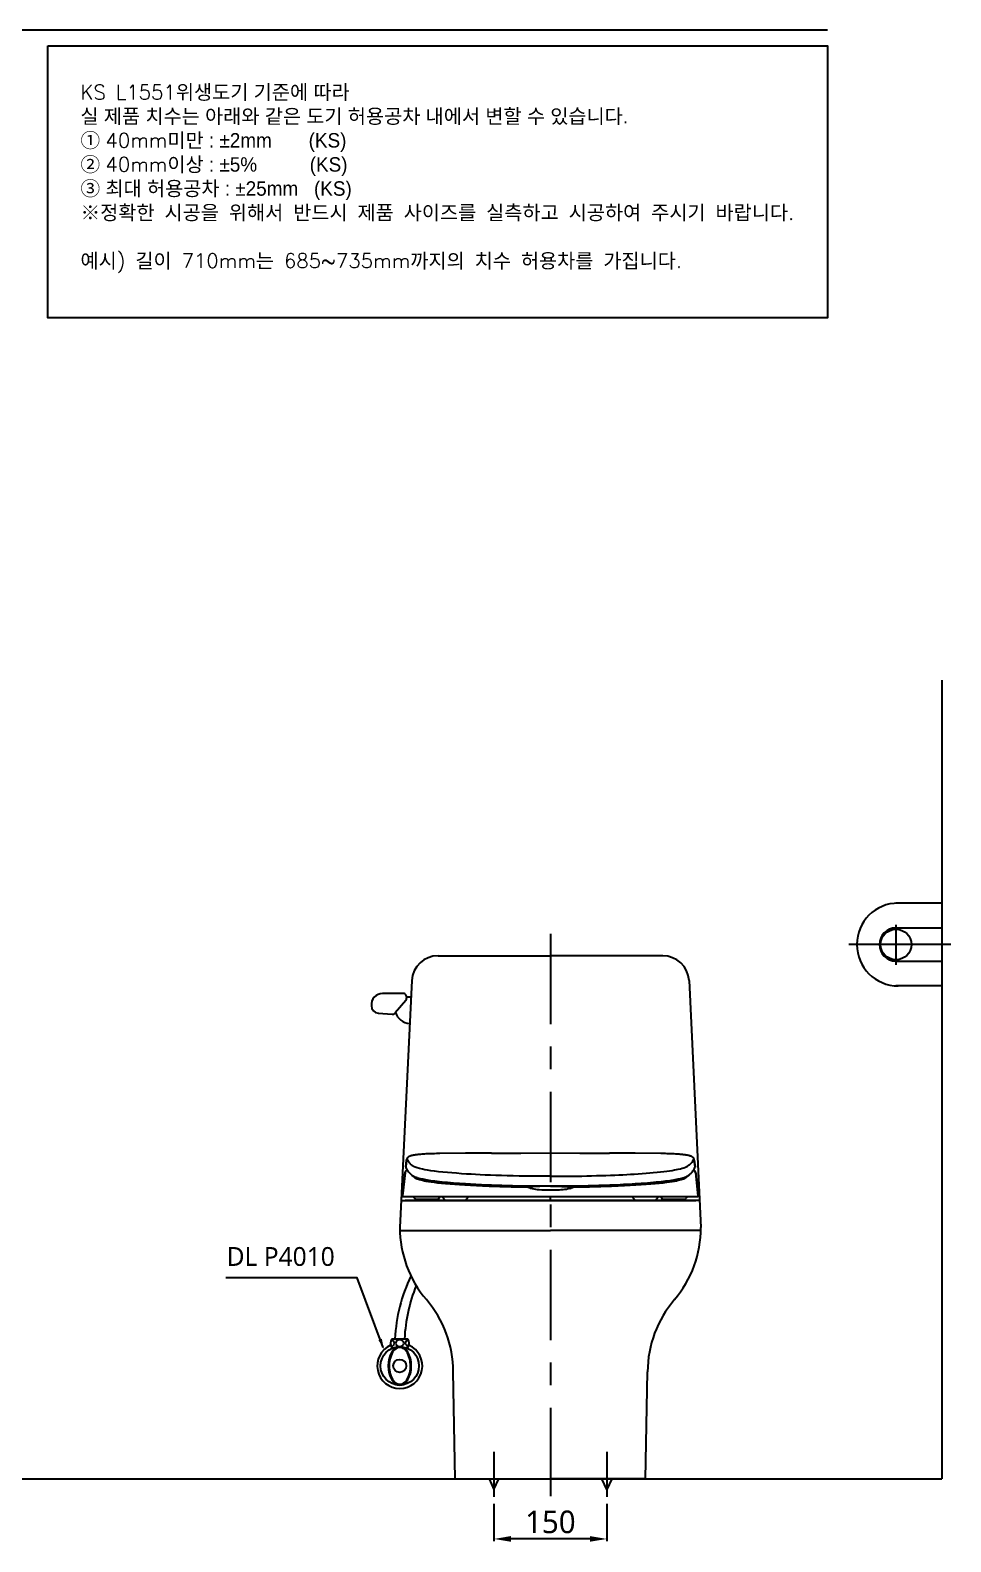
# Model space of a CAD drawing. Header units: millimetres. Extents: x 4041 to 6394, y 527 to 2834.
# Drawn here: x 5172 to 6394, y 654 to 2663 of the extents above; entities that cross this region are included whole.
import ezdxf

# ---------------------------------------------------------------- set-up
doc = ezdxf.new("R2010")
doc.units = ezdxf.units.MM
doc.header["$LTSCALE"] = 3
doc.linetypes.add('CENTER', pattern=[7, 4, -1, 1, -1])
for name, color, linetype in [('1', 1, 'Continuous'), ('2', 2, 'Continuous'), ('3', 3, 'Continuous'), ('4', 4, 'Continuous'), ('6', 6, 'Continuous'), ('CENTER', 2, 'CENTER'), ('FAUCET', 4, 'Continuous')]:
    doc.layers.add(name, color=color, linetype=linetype)
doc.styles.add('GHS', font='romans', dxfattribs={"bigfont": 'ghs'})
doc.styles.add('ROMANS', font='romans', dxfattribs={"height": 10.144927})
doc.styles.get("Standard").update_dxf_attribs({"font": 'NanumGothic.ttf'})
doc.dimstyles.get("Standard").update_dxf_attribs({"dimtxt": 20, "dimasz": 15, "dimexe": 2, "dimexo": 1, "dimgap": 5, "dimtad": 1, "dimtih": 1, "dimtoh": 1, "dimdec": 0, "dimzin": 0, "dimdsep": 46, "dimtxsty": 'Standard', "dimcen": 0, "dimclrt": 2, "dimadec": 0, "dimazin": 0, "dimtfac": 1, "dimtdec": 0, "dimtofl": 0, "dimtmove": 0, "dimatfit": 3, "dimfxl": 0, "dimtolj": 1, "dimtzin": 0, "dimarcsym": 0})

# ---------------------------------------------------------------- blocks, each defined once
blk = doc.blocks.new('*D13')
at = {"layer": '1', "color": 0, "linetype": 'ByBlock', "lineweight": -2}
for p, q in [((5787.4, 704.9), (5787.4, 655.2)), ((5937.4, 704.9), (5937.4, 655.2)), ((5914.9, 658.2), (5809.9, 658.2))]:
    blk.add_line(p, q, dxfattribs=at)
at = {"layer": '1', "color": 0}
for points in [[(5809.9, 662), (5809.9, 654.5), (5787.4, 658.2)], [(5914.9, 662), (5914.9, 654.5), (5937.4, 658.2)]]:
    blk.add_solid(points, dxfattribs=at)
at = {"layer": 'DEFPOINTS', "color": 0}
for p in [(5787.4, 706.4), (5937.4, 706.4), (5787.4, 658.2)]:
    blk.add_point(p, dxfattribs=at)
at = {"layer": '1', "color": 2, "insert": (5862.4, 680.7), "char_height": 30, "attachment_point": 5}
blk.add_mtext('\\A1;150', dxfattribs=at)
blk = doc.blocks.new('A$C20BB425E')
at = {"color": 2, "ltscale": 50}
for p, q in [((196.4, 63), (196.4, 63)), ((5.3, 53.6), (4.3, 44.7)), ((388.5, 44.7), (387.5, 53.6)), ((3.4, 36.5), (0, 6.2)), ((392.8, 6.2), (389.4, 36.5)), ((1.1, 4.9), (10.3, 4.9)), ((10.3, 4.9), (26.4, 4.9)), ((26.4, 4.9), (95.1, 4.9)), ((95.1, 4.9), (297.7, 4.9)), ((297.7, 4.9), (366.4, 4.9)), ((366.4, 4.9), (382.4, 4.9)), ((382.4, 4.9), (391.7, 4.9))]:
    blk.add_line(p, q, dxfattribs=at)
for points in [[(29.2, 61.5), (27.4, 61.4), (25.5, 61.2), (23.8, 61.1), (22.1, 60.9), (20.9, 60.8), (19.7, 60.6), (18.6, 60.5), (17.8, 60.4), (17.3, 60.3), (17, 60.3), (16.7, 60.2), (16.4, 60.2), (16, 60.1), (15.5, 60.1), (15, 60), (14.4, 59.9), (13.8, 59.7), (13, 59.6), (12.2, 59.4), (11.5, 59.2), (11, 59.1), (10.7, 59), (10.4, 58.9), (10, 58.7), (9.6, 58.6), (9.2, 58.4), (8.9, 58.2), (8.5, 58.1), (8, 57.8), (7.6, 57.5), (7.2, 57.1), (6.8, 56.8), (6.5, 56.4), (6.3, 56.2), (6.1, 55.9), (5.9, 55.5), (5.7, 55), (5.5, 54.4), (5.3, 53.8)], [(49.6, 62.2), (47.5, 62.1), (45, 62.1), (42.6, 62), (40.4, 62), (38.2, 61.9), (36.2, 61.8), (34.3, 61.7), (32.5, 61.7), (30.9, 61.6), (29.4, 61.5), (29.2, 61.5)], [(118, 62.8), (83.8, 62.6), (49.6, 62.2)], [(49.6, 62.2), (49.6, 62.2)], [(49.6, 62.2), (49.6, 62.2)], [(49.6, 62.2), (49.6, 62.2)], [(118, 62.8), (157.2, 62.9), (196.4, 63)], [(196.4, 63), (235.6, 62.9), (274.8, 62.8)], [(343.2, 62.2), (309, 62.6), (274.8, 62.8)], [(358.1, 61.8), (356.6, 61.8), (354.2, 61.9), (351.6, 62), (349.5, 62.1), (347.4, 62.1), (345.1, 62.1), (343.2, 62.2)], [(387.5, 53.8), (387.3, 54.6), (387, 55.3), (386.7, 55.9), (386.4, 56.3), (386.2, 56.6), (386, 56.8), (385.8, 57), (385.3, 57.4), (384.8, 57.8), (384.3, 58.1), (383.8, 58.3), (383.5, 58.5), (383, 58.6), (382.6, 58.8), (382.2, 58.9), (381.9, 59), (381.5, 59.1), (381.1, 59.2), (380.6, 59.4), (380.1, 59.5), (379.4, 59.6), (378.9, 59.8), (378.3, 59.9), (377.7, 60), (377.2, 60.1), (376.7, 60.2), (376.3, 60.2), (375.9, 60.3), (375.4, 60.4), (374.8, 60.4), (374.2, 60.5), (373.5, 60.6), (372.8, 60.7), (372, 60.8), (371.1, 60.9), (370.1, 61), (368.9, 61.1), (367.6, 61.2), (366.2, 61.3), (364.6, 61.4), (362.9, 61.5), (361, 61.6), (358.9, 61.7), (358.1, 61.8)], [(6.1, 40.5), (6, 40.5), (5.8, 40.3), (5.5, 40.1), (5.3, 39.9), (5, 39.7), (4.7, 39.4), (4.4, 39), (4.1, 38.5), (3.8, 38), (3.5, 37.3), (3.4, 36.6)], [(3.4, 36.4), (3.5, 37.2), (3.9, 38), (4.3, 38.8), (5, 39.5), (5.7, 40.1), (6.2, 40.4)], [(4.3, 44.6), (5.3, 53.5)], [(4.3, 44.6), (4.3, 44.4), (4.3, 44.3)], [(4.3, 44.5), (4.3, 44.5), (4.3, 44.4)], [(4.3, 44.3), (4.3, 44.2)], [(4.3, 44.2), (4.4, 44.2), (4.4, 44), (4.5, 43.8), (4.6, 43.6), (4.6, 43.4), (4.7, 43.2), (4.8, 43.1), (4.8, 42.9), (4.9, 42.8), (4.9, 42.7), (5, 42.6), (5, 42.5), (5, 42.4), (5.1, 42.3), (5.1, 42.2), (5.2, 42), (5.3, 41.9), (5.4, 41.7), (5.5, 41.5), (5.6, 41.3), (5.7, 41.1), (5.9, 40.8), (6.1, 40.5), (6.3, 40.2), (6.5, 39.9), (6.7, 39.6), (6.9, 39.3), (7.1, 39), (8.1, 37.7), (9.3, 36.5), (10.5, 35.3), (10.7, 35.1), (11, 34.9), (11.2, 34.6), (11.4, 34.5), (11.6, 34.4), (11.7, 34.2), (11.9, 34.1), (12, 34), (12.2, 33.8), (12.3, 33.7), (12.4, 33.6), (12.5, 33.6), (12.6, 33.5), (12.7, 33.4), (12.8, 33.3), (13, 33.2), (13.1, 33.1), (13.3, 33), (13.5, 32.8), (13.7, 32.7), (14, 32.5), (14.3, 32.4), (14.5, 32.2), (14.8, 32.1), (15, 32), (15.2, 31.9), (15.4, 31.8), (15.6, 31.7), (15.9, 31.6), (16.3, 31.4), (16.8, 31.2), (17.4, 31), (17.9, 30.8), (18.5, 30.6), (19.2, 30.4), (19.8, 30.2), (20.5, 30), (21.9, 29.6), (23.4, 29.2), (25.1, 28.8), (26.8, 28.4), (28.6, 28), (30.6, 27.6), (32.8, 27.2), (35.1, 26.9), (37.6, 26.5), (40.2, 26.1), (43, 25.8), (46, 25.4), (49.2, 25), (52.6, 24.7), (56.1, 24.3), (59.8, 24), (63.7, 23.7), (67.6, 23.3), (71.7, 23), (75.9, 22.7), (80.3, 22.4), (83.6, 22.2), (87, 22), (90.4, 21.8), (93.8, 21.6), (97.4, 21.4), (101.1, 21.2), (104.9, 21), (109.1, 20.8), (113.5, 20.6), (118, 20.4), (122.7, 20.3), (127.4, 20.1), (132, 20), (136.6, 19.8), (141.4, 19.7), (146.2, 19.6), (151, 19.5), (155.9, 19.4), (160.5, 19.3), (165.1, 19.3), (166.5, 19.3), (167.9, 19.2), (169.4, 19.2), (171, 19.2), (172.8, 19.2), (174.8, 19.2), (176.9, 19.2), (179.2, 19.1), (181.7, 19.1), (184.4, 19.1), (187.1, 19.1), (190.1, 19.1), (193.2, 19.1), (196.4, 19.1)], [(5.3, 53.6), (5.3, 53.8)], [(5.3, 53.5), (5.3, 53.6)], [(6, 55.6), (6.1, 55.2), (6.2, 54.8), (6.4, 54.4), (6.6, 54), (6.7, 53.6), (6.9, 53.3), (7.1, 53), (7.2, 52.6), (7.3, 52.5), (7.4, 52.4), (7.4, 52.2), (7.5, 52.1), (7.6, 52), (7.7, 51.9), (7.7, 51.8), (7.9, 51.5), (8, 51.3), (8.2, 51.1), (8.3, 50.8), (8.5, 50.6), (8.7, 50.3), (8.9, 50.1), (9.1, 49.8), (9.3, 49.5), (9.6, 49.2), (9.8, 49), (10.1, 48.7), (10.4, 48.4), (10.7, 48.1), (11.1, 47.8), (11.5, 47.5), (11.8, 47.2), (12.2, 46.9), (12.6, 46.6), (13.1, 46.3)], [(196.4, 32), (188, 32), (179.6, 32), (171.2, 32.1), (163, 32.2), (154.8, 32.3), (146.8, 32.5), (139, 32.7), (131.3, 32.9), (123.9, 33.1), (116.7, 33.4), (109.8, 33.6), (103.2, 33.9), (97, 34.3), (91, 34.6), (85.2, 35), (78.3, 35.4), (71.8, 35.9), (65.6, 36.4), (59.7, 36.9), (53.4, 37.5), (47.7, 38.1), (42.4, 38.7), (37.7, 39.4), (33.4, 40), (29.8, 40.7), (26.6, 41.4), (22.7, 42.3), (19.4, 43.3), (16.7, 44.2), (14.6, 45.2), (13.1, 46.3)], [(196.4, 32), (203.4, 32), (210.4, 32), (217.4, 32.1), (224.3, 32.1), (231.2, 32.2), (238, 32.3), (244.7, 32.4), (251.2, 32.6), (257.7, 32.8), (264, 32.9), (270.1, 33.1), (276.1, 33.4), (281.8, 33.6), (287.4, 33.8), (292.7, 34.1), (297.9, 34.4), (302.8, 34.7), (307.6, 35), (313.1, 35.3), (318.4, 35.7), (323.5, 36.1), (328.4, 36.5), (333.1, 36.9), (338, 37.4), (342.7, 37.9), (347, 38.3), (351.1, 38.8), (354.8, 39.3), (358.1, 39.8), (361.1, 40.4), (363.8, 40.9), (366.2, 41.4), (369, 42.1), (371.6, 42.7), (373.8, 43.4), (375.8, 44.1), (377.4, 44.8), (378.7, 45.5), (379.7, 46.3)], [(196.4, 19.1), (199.9, 19.1), (203.2, 19.1), (206.3, 19.1), (209.3, 19.1), (212, 19.1), (214.6, 19.1), (216.8, 19.2), (218.9, 19.2), (220.8, 19.2), (222.5, 19.2), (224.1, 19.2), (226.6, 19.3), (229.2, 19.3), (231.7, 19.3), (234.3, 19.4), (236.9, 19.4), (241.8, 19.5), (246.6, 19.6), (251.4, 19.7), (256.2, 19.8), (260.8, 20), (265.4, 20.1), (270.4, 20.3), (275.3, 20.4), (280.1, 20.6), (284.7, 20.8), (289.2, 21), (293.6, 21.3), (297.5, 21.5), (301.4, 21.7), (305.2, 21.9), (308.9, 22.2), (312.5, 22.4), (316.9, 22.7), (321.2, 23), (325.4, 23.4), (329.4, 23.7), (333.2, 24), (336.9, 24.4), (340.3, 24.7), (343.6, 25.1), (346.8, 25.4), (349.8, 25.8), (352.7, 26.1), (355.4, 26.5), (357.9, 26.9), (360.2, 27.3), (362.3, 27.7), (364.2, 28), (366, 28.4), (367.7, 28.8), (369.4, 29.2), (371, 29.6), (372.5, 30.1), (373.9, 30.5), (375.1, 30.9), (376.3, 31.4), (376.7, 31.5), (377.1, 31.7), (377.4, 31.8), (377.7, 32), (377.9, 32.1), (378.1, 32.2), (378.4, 32.3), (378.6, 32.4), (378.8, 32.5), (379, 32.7), (379.2, 32.8), (379.4, 32.9), (379.6, 33.1), (379.8, 33.2), (379.9, 33.3), (380.1, 33.4), (380.2, 33.5), (380.3, 33.5), (380.4, 33.6), (380.5, 33.7), (380.6, 33.8), (380.7, 33.9), (380.8, 34), (381, 34.1), (381.1, 34.3), (381.3, 34.4), (381.4, 34.5), (381.7, 34.8), (382, 35), (382.2, 35.2), (382.5, 35.5), (383.3, 36.3), (384.1, 37.1), (385, 38.1), (385.8, 39.1), (386, 39.5), (386.3, 39.8), (386.5, 40.2), (386.7, 40.5), (386.9, 40.8), (387.1, 41.1), (387.2, 41.3), (387.3, 41.5), (387.4, 41.8), (387.5, 42), (387.6, 42.2), (387.8, 42.4), (387.8, 42.5), (387.9, 42.6), (387.9, 42.7), (388, 42.9), (388, 43), (388.1, 43.2), (388.1, 43.3), (388.2, 43.5), (388.3, 43.7), (388.4, 43.9), (388.4, 44.2), (388.5, 44.2)], [(386.8, 55.6), (386.8, 55.6), (386.4, 54.4), (385.9, 53.3), (385.3, 52.2), (384.7, 51.2), (384.1, 50.3), (383.5, 49.5), (382.8, 48.8), (382.1, 48.1), (381.3, 47.4), (380.5, 46.8), (379.7, 46.3)], [(389.4, 36.4), (389.3, 37.2), (388.9, 38.1), (388.4, 38.8), (387.8, 39.5), (387.1, 40.1), (386.6, 40.4)], [(389.4, 36.6), (389.2, 37.3), (389, 38), (388.7, 38.7), (388.3, 39.1), (388, 39.5), (387.7, 39.8), (387.5, 40), (387.3, 40.2), (386.8, 40.4), (386.7, 40.5)], [(387.5, 53.6), (387.5, 53.8)], [(387.5, 53.5), (387.5, 53.6)], [(387.5, 53.5), (388.5, 44.6)], [(388.5, 44.8), (388.5, 44.7)], [(388.5, 44.5), (388.5, 44.6), (388.5, 44.8)], [(388.5, 44.7), (388.5, 44.6)], [(388.5, 44.6), (388.5, 44.4), (388.5, 44.2)], [(388.5, 44.2), (388.5, 44.3)], [(0, 6.1), (0.2, 7.7), (0.4, 9.3), (0.5, 10.9), (0.7, 12.4), (0.9, 13.9), (1, 15), (1.1, 16), (1.2, 17.3), (1.4, 18.7), (1.6, 20.3), (1.8, 21.9), (1.9, 23.4), (2.1, 25.1), (2.3, 26.8), (2.5, 28.2), (2.6, 29.7), (2.8, 31.4), (3, 33.1), (3.2, 34.7), (3.4, 36.4)], [(16.6, 29.9), (14.5, 31.6), (13, 33.2)], [(31.6, 25.2), (29.1, 25.7), (26.7, 26.2), (24.6, 26.7), (22.7, 27.2), (21.1, 27.8), (19.6, 28.3), (18.4, 28.8), (17.4, 29.4), (16.6, 29.9)], [(98.1, 19.3), (90.3, 19.7), (82.9, 20.1), (75.9, 20.6), (69.3, 21), (63.1, 21.5), (57.3, 22), (51.9, 22.5), (47, 23), (42.4, 23.6), (38.4, 24.1), (34.8, 24.6), (31.6, 25.2)], [(361.2, 25.2), (358, 24.6), (354.4, 24.1), (350.4, 23.6), (345.8, 23), (340.9, 22.5), (335.5, 22), (329.7, 21.5), (323.5, 21), (316.8, 20.6), (309.8, 20.1), (302.5, 19.7), (294.7, 19.3)], [(376.2, 29.9), (375.4, 29.3), (374.4, 28.8), (373.1, 28.3), (371.6, 27.7), (369.9, 27.2), (368.1, 26.7), (366, 26.2), (363.7, 25.7), (361.2, 25.2)], [(379.8, 33.2), (378.2, 31.6), (376.2, 29.9)], [(389.4, 36.4), (390.5, 27), (391.7, 16.2), (392.8, 6.1)], [(0, 5.7), (0, 5.9), (0, 6.1)], [(0.1, 6), (0, 6.1)], [(0, 5.8), (0, 5.7)], [(0, 5.7), (0.1, 5.5), (0.2, 5.3), (0.3, 5.2)], [(0.1, 5.9), (0.1, 5.5), (0.4, 5.2), (0.7, 5), (0.9, 4.9)], [(0.3, 5.2), (0.5, 5.1), (0.8, 4.9)], [(0.8, 4.9), (0.9, 4.9)], [(0.9, 4.9), (1.1, 4.9)], [(16.6, 2.3), (16.3, 2.5)], [(16.4, 2.5), (16.3, 2.5)], [(16.3, 2.5), (16.4, 2.5)], [(16.4, 2.5), (16.6, 2.3), (17.3, 1.9), (18, 1.6), (18.6, 1.5)], [(18.8, 1.5), (18.5, 1.5)], [(18.6, 1.5), (18.7, 1.5), (18.8, 1.5)], [(18.6, 1.5), (18.8, 1.5), (19, 1.5), (19.3, 1.5), (19.6, 1.5)], [(18.6, 1.5), (18.8, 1.5), (18.8, 1.5)], [(18.8, 1.5), (19, 1.5)], [(19.7, 1.5), (19.5, 1.5)], [(19.7, 1.5), (19.5, 1.5)], [(44.7, 1.5), (44.9, 1.5)], [(44.9, 1.5), (45.2, 1.5), (45.5, 1.5), (45.7, 1.5), (45.8, 1.5)], [(45.8, 1.5), (46.6, 1.7), (47.3, 2), (48, 2.4), (48.1, 2.5)], [(48, 2.4), (48.5, 2.9), (49, 3.4), (49.5, 4.2), (50, 4.9)], [(53.2, 4.9), (53.3, 4.6), (53.7, 3.6), (54.2, 2.7), (54.9, 1.8), (55.4, 1.2)], [(55.4, 1.2), (55.4, 1.2)], [(55.4, 1.2), (55.4, 1.2), (55.4, 1.2)], [(55.4, 1.2), (55.4, 1.2)], [(55.4, 1.2), (55.7, 0.9), (56.4, 0.5), (56.8, 0.3), (57.1, 0.2), (57.5, 0.1), (57.9, 0)], [(55.5, 1.1), (55.4, 1.2)], [(57.9, 0), (58.2, 0), (58.4, 0)], [(82.2, 0), (82.4, 0), (82.6, 0)], [(82.2, 0), (82.4, 0), (82.6, 0)], [(82.4, 0), (82.4, 0), (82.2, 0)], [(82.6, 0), (83, 0.1), (83.4, 0.2), (83.7, 0.3), (84.1, 0.5), (84.4, 0.7), (84.8, 0.9), (85.1, 1.2)], [(85.1, 1.2), (85, 1.1)], [(85.1, 1.2), (85.6, 1.8), (86.3, 2.7), (86.8, 3.6), (87.2, 4.6), (87.3, 4.9)], [(165.5, 17.3), (160.1, 17.4), (154.7, 17.5), (149.5, 17.6), (144.2, 17.7), (139.1, 17.8), (134.1, 17.9), (129.2, 18.1), (124.3, 18.2), (119.6, 18.4), (115, 18.6), (110.6, 18.7), (106.3, 18.9), (102.1, 19.1), (98.1, 19.3)], [(196.4, 18.9), (195.8, 18.9), (195.1, 18.9), (194.3, 18.9), (193.4, 18.9), (192.5, 18.9), (191.4, 18.8), (190.5, 18.8), (189.8, 18.8), (189.2, 18.8), (188.7, 18.8), (188.4, 18.8), (187.9, 18.8), (187.3, 18.8), (186.7, 18.8), (185.9, 18.7), (185, 18.7), (184.3, 18.7), (183.6, 18.7), (183, 18.7), (182.4, 18.6), (181.7, 18.6), (181, 18.6), (180.2, 18.6), (179.5, 18.5), (178.5, 18.5), (177.5, 18.4), (176.6, 18.4), (175.6, 18.3), (175.3, 18.3), (175, 18.3), (174.7, 18.2), (174.3, 18.2), (174, 18.2), (173.4, 18.1), (172.5, 18.1), (171.8, 18), (171.2, 18), (170.6, 17.9), (170.2, 17.9), (169.9, 17.8), (169.9, 17.8), (169.6, 17.8), (169.3, 17.8), (169, 17.7), (168.7, 17.7), (168.4, 17.7), (166.9, 17.5), (165.5, 17.3)], [(170.5, 15.6), (170.4, 15.7), (170.1, 15.8), (169.8, 16), (169.4, 16.3), (169.1, 16.4), (168.8, 16.5), (168.5, 16.6), (168.2, 16.8), (166.9, 17.1), (165.5, 17.3)], [(196.4, 13.6), (192.7, 13.6), (188.9, 13.6), (185.2, 13.7), (181.6, 13.9), (179.3, 14.1), (177, 14.3), (174.8, 14.7), (172.6, 15.1), (170.5, 15.6)], [(196.4, 18.9), (200.2, 18.9), (204, 18.8), (207.7, 18.7), (211.4, 18.6), (212.6, 18.6), (213.7, 18.5), (214.9, 18.4), (216.1, 18.4), (217.2, 18.3), (218.4, 18.2), (219.7, 18.1), (223.6, 17.8), (227.3, 17.3)], [(222.3, 15.6), (220, 15.1), (217.7, 14.6), (215.3, 14.3), (212.9, 14), (210.5, 13.9), (208.1, 13.7), (204.2, 13.6), (200.3, 13.6), (196.4, 13.6)], [(196.4, 0), (196.4, 0.9), (196.4, 2.2), (196.4, 3.4)], [(222.3, 15.6), (222.6, 15.8), (222.9, 16), (223.2, 16.1), (223.5, 16.3), (223.8, 16.4), (224.2, 16.6), (224.6, 16.7), (225, 16.9), (225.6, 17), (226.2, 17.2), (226.7, 17.3), (227.3, 17.3)], [(294.7, 19.3), (290.7, 19.1), (286.5, 18.9), (282.2, 18.7), (277.7, 18.6), (273.2, 18.4), (268.5, 18.2), (263.6, 18.1), (258.7, 17.9), (253.7, 17.8), (248.5, 17.7), (243.3, 17.6), (238.1, 17.5), (232.7, 17.4), (227.3, 17.3)], [(305.5, 4.9), (305.7, 4.3), (306.1, 3.4), (306.6, 2.5), (307.2, 1.7), (307.7, 1.2)], [(307.7, 1.2), (307.7, 1.2)], [(307.7, 1.2), (308, 0.9), (308.7, 0.5), (309.4, 0.2), (310.1, 0)], [(310.6, 0), (310.4, 0), (310.1, 0)], [(334, 0), (334.3, 0), (334.6, 0), (334.9, 0)], [(334.5, 0), (334.7, 0), (334.9, 0)], [(334.9, 0), (335.7, 0.2), (336, 0.3), (336.4, 0.4), (336.7, 0.6), (337, 0.9), (337.3, 1.1), (337.4, 1.2)], [(337.3, 1.2), (337.9, 1.8), (338.6, 2.7), (339.1, 3.6), (339.5, 4.6), (339.6, 4.9)], [(337.3, 1.1), (337.4, 1.2)], [(337.3, 1.1), (337.3, 1.2)], [(342.8, 4.9), (342.9, 4.7), (343.5, 3.9), (344.1, 3.1), (344.8, 2.4)], [(344.7, 2.5), (344.8, 2.4), (345.5, 2), (346.2, 1.7), (347, 1.5)], [(347, 1.5), (347.1, 1.5), (347.3, 1.5), (347.6, 1.5), (347.9, 1.5)], [(348.1, 1.5), (347.9, 1.5)], [(373.1, 1.5), (373.2, 1.5)], [(373.2, 1.5), (373.5, 1.5), (373.8, 1.5), (374, 1.5), (374.2, 1.5)], [(374.2, 1.5), (374.9, 1.7), (374.9, 1.7)], [(374.9, 1.7), (375.2, 1.8), (375.9, 2.1), (376.4, 2.5)], [(391.7, 4.9), (391.9, 4.9)], [(391.9, 4.9), (392.1, 5), (392.4, 5.2), (392.7, 5.5), (392.7, 5.9)], [(391.9, 4.9), (392.1, 5)], [(392.1, 5), (392.2, 5), (392.5, 5.2), (392.6, 5.4), (392.8, 5.7)], [(392.8, 6.1), (392.7, 6)], [(392.8, 6.2), (392.8, 6.3)], [(392.8, 6.1), (392.8, 6.2)], [(392.8, 5.7), (392.8, 5.9), (392.8, 6.1)]]:
    blk.add_lwpolyline(points, dxfattribs=at)
for centre, major_axis, start_param, end_param in [((1.1, 5.9), (0, 1), 1.466077, 1.570796), ((391.7, 5.9), (0, -1), 1.570796, 1.675516)]:
    blk.add_ellipse(centre, major_axis=major_axis, ratio=0.999757, start_param=start_param, end_param=end_param, dxfattribs=at)
for points in [[(14.4, 4.9), (14.9, 4.1), (15.5, 3.2), (16.3, 2.5)], [(19, 1.5), (19, 1.5), (19, 1.5), (19, 1.5)], [(19.7, 1.5), (19.9, 1.5), (20.2, 1.5), (20.5, 1.5)], [(20.5, 1.5), (22.2, 1.5), (24, 1.5), (25.9, 1.5)], [(25.9, 1.5), (28, 1.5), (32.2, 1.5), (36.4, 1.5), (38.5, 1.5)], [(38.5, 1.5), (40.4, 1.5), (42.2, 1.5), (43.9, 1.5)], [(43.9, 1.5), (44.2, 1.5), (44.5, 1.5), (44.7, 1.5)], [(348.1, 1.5), (348.3, 1.5), (348.6, 1.5), (348.9, 1.5)], [(348.9, 1.5), (350.6, 1.5), (352.4, 1.5), (354.3, 1.5)], [(354.3, 1.5), (356.4, 1.5), (360.6, 1.5), (364.8, 1.5), (366.8, 1.5)], [(366.8, 1.5), (368.8, 1.5), (370.6, 1.5), (372.3, 1.5)], [(372.3, 1.5), (372.6, 1.5), (372.9, 1.5), (373.1, 1.5)], [(378.4, 4.9), (377.9, 4.1), (377.3, 3.2), (376.4, 2.5)], [(58.4, 0), (58.4, 0), (58.5, 0), (58.6, 0)], [(58.6, 0), (58.8, 0), (59.3, 0), (59.9, 0), (60.2, 0)], [(60.2, 0), (60.5, 0), (60.8, 0), (61.2, 0)], [(61.2, 0), (63.1, 0), (65.1, 0), (67, 0)], [(67, 0), (69.1, 0), (73.1, 0), (76.5, 0), (78.1, 0)], [(78.1, 0), (79.5, 0), (80.8, 0), (81.8, 0)], [(81.8, 0), (81.9, 0), (82.1, 0), (82.2, 0)], [(82.2, 0), (82.2, 0), (82.3, 0), (82.3, 0)], [(310.5, 0), (310.5, 0), (310.6, 0), (310.6, 0)], [(310.6, 0), (310.7, 0), (310.8, 0), (311, 0)], [(311, 0), (312, 0), (313.3, 0), (314.7, 0)], [(314.7, 0), (316.3, 0), (319.7, 0), (323.7, 0), (325.8, 0)], [(325.8, 0), (327.7, 0), (329.7, 0), (331.6, 0)], [(331.6, 0), (332, 0), (332.3, 0), (332.6, 0)]]:
    blk.add_open_spline(points, degree=3, dxfattribs=at)
for points, knots in [([(19, 1.5), (19, 1.5), (19.2, 1.5), (19.5, 1.5), (19.7, 1.5)], [0.1249058, 0.1249058, 0.1249058, 0.1249058, 0.5, 1, 1, 1, 1]), ([(44.7, 1.5), (44.9, 1.5), (45.3, 1.5), (45.4, 1.5), (45.4, 1.5)], [0, 0, 0, 0, 0.25, 0.4999954, 0.4999954, 0.4999954, 0.4999954]), ([(196.4, 3.4), (196.4, 3.4), (196.4, 3.9), (196.4, 4.5), (196.4, 4.9)], [0, 0, 0, 0, 0.00250847, 0.03856434, 0.03856434, 0.03856434, 0.03856434]), ([(58.3, 0), (58.3, 0), (58.3, 0), (58.3, 0), (58.4, 0)], [0.3247063, 0.3247063, 0.3247063, 0.3247063, 0.5, 0.6790387, 0.6790387, 0.6790387, 0.6790387]), ([(332.6, 0), (332.9, 0), (333.5, 0), (333.9, 0), (334, 0)], [0, 0, 0, 0, 0.25, 0.4339289, 0.4339289, 0.4339289, 0.4339289]), ([(334, 0), (334.1, 0), (334.3, 0), (334.5, 0), (334.5, 0), (334.5, 0)], [0.4339289, 0.4339289, 0.4339289, 0.4339289, 0.5, 0.75, 0.8336014, 0.8336014, 0.8336014, 0.8336014])]:
    blk.add_open_spline(points, degree=3, knots=knots, dxfattribs=at)

msp = doc.modelspace()

# ---------------------------------------------------------------- linework, layer by layer
at = {"color": 6}
for p, q in [((6230.3, 2663.2), (4230.3, 2663.2)), ((4890.3, 738.2), (6382.4, 738.2))]:
    msp.add_line(p, q, dxfattribs=at)
at = {"color": 1, "linetype": 'CENTER', "ltscale": 10}
msp.add_line((5862.4, 1462.5), (5862.4, 715.2), dxfattribs=at)
at = {"color": 7}
for p, q in [((5713.3, 1433.2), (5862.4, 1433.2)), ((6011.6, 1433.2), (5862.4, 1433.2)), ((5678.3, 1400.3), (5662.4, 1072.1)), ((6046.5, 1400.3), (6062.4, 1072.1)), ((5664.2, 1108.2), (5862.4, 1108.2)), ((6060.7, 1108.2), (5862.4, 1108.2)), ((5662.5, 1068.2), (5862.4, 1068.2)), ((6062.4, 1068.2), (5862.4, 1068.2)), ((5736, 738.1), (5733.5, 880.4)), ((5988.9, 738.1), (5991.4, 880.4)), ((5736, 738.2), (5988.9, 738.2))]:
    msp.add_line(p, q, dxfattribs=at)
at = {"color": 3}
for p, q in [((5766, 738.2), (5862.4, 738.2)), ((5766, 738.1), (5766, 738.2)), ((5988.9, 738.2), (5862.4, 738.2))]:
    msp.add_line(p, q, dxfattribs=at)
for p, q in [((5780.9, 738.2), (5787.4, 723.9)), ((5787.4, 723.9), (5794, 738.2)), ((5937.4, 723.9), (5930.9, 738.2)), ((5944, 738.2), (5937.4, 723.9))]:
    msp.add_line(p, q)
msp.add_lwpolyline([(5640.3, 912.7), (5605.8, 1005.2), (5431.6, 1005.2)], dxfattribs=at)
at = {"color": 7}
for centre, radius, start, end in [((5713.3, 1398.2), 35, 90, 176.7638), ((6011.6, 1398.2), 35, 3.2362, 90), ((5810.2, 1072.1), 147.8, 180, 220.4195), ((5914.6, 1072.1), 147.8, 319.5805, 0), ((5583.5, 879), 150, 0.5627, 40.4195), ((6141.4, 879), 150, 139.5805, 179.4373)]:
    msp.add_arc(centre, radius, start, end, dxfattribs=at)
at = {"color": 3}
msp.add_solid([(5638.6, 924.3), (5641.5, 909.7), (5634, 922.6)], dxfattribs=at)
at = {"layer": '1'}
for p, q in [((6321.4, 1474.3), (6321.4, 1421.3)), ((6394.1, 1448.2), (6258.6, 1448.2))]:
    msp.add_line(p, q, dxfattribs=at)
at = {"layer": '3', "color": 0, "lineweight": 30}
for p in [(5669.5, 1108.2), (6055.4, 1108.2)]:
    msp.add_line(p, (5862.4, 1108.2), dxfattribs=at)
at = {"layer": '3'}
msp.add_lwpolyline([(5195.2, 2642.6), (6230.3, 2642.6), (6230.3, 2281.2), (5195.2, 2281.2)], close=True, dxfattribs=at)
at = {"layer": '4'}
for p, q in [((6382.4, 1503.2), (6321.4, 1503.2)), ((6382.4, 1503.2), (6382.4, 1393.2)), ((6321.4, 1470.2), (6382.4, 1470.2)), ((6321.4, 1426.2), (6382.4, 1426.2)), ((6382.4, 1393.2), (6321.4, 1393.2)), ((5651.9, 924.2), (5656.1, 924.2)), ((5656.1, 924.2), (5672.9, 924.2)), ((5651.9, 911.4), (5651.9, 912.2)), ((5651.9, 912.2), (5653.8, 912.2)), ((5653.2, 912), (5653.2, 912.2)), ((5671.1, 912.2), (5672.9, 912.2)), ((5671.7, 912), (5671.7, 912.2)), ((5672.9, 911.4), (5672.9, 912.2))]:
    msp.add_line(p, q, dxfattribs=at)
for centre, radius in [((6321.4, 1448.2), 20.4), ((5662.4, 888.2), 25.5), ((5662.4, 888.2), 8.62)]:
    msp.add_circle(centre, radius, dxfattribs=at)
for centre, radius, start, end in [((6324.4, 1448.2), 55, 90, 270), ((6321.4, 1448.2), 22, 90, 270), ((5868.4, 914.6), 212.6, 154.07, 177.4008), ((5881.1, 914.6), 212.6, 157.8419, 177.4008), ((5659.9, 918.2), 10, 143.1301, 216.8699), ((5664.9, 918.2), 10, 323.1301, 36.8699), ((5662.4, 888.2), 30, 113.9173, 66.0827)]:
    msp.add_arc(centre, radius, start, end, dxfattribs=at)
at = {"layer": '4', "extrusion": (0, 0, -1)}
for centre, major_axis, ratio in [((5662.4, 888.2), (0, 25.5), 0.596529), ((5662.4, 918.4), (-5.23, 0), 0.866391)]:
    msp.add_ellipse(centre, major_axis=major_axis, ratio=ratio, dxfattribs=at)
for centre, start_param, end_param in [((5649.8, 918.4), 1.824119, 4.49897), ((5675.2, 918.4), 4.942097, 7.58465)]:
    msp.add_ellipse(centre, major_axis=(-5.23, 0), ratio=0.866391, start_param=start_param, end_param=end_param, dxfattribs=at)
at = {"layer": '4'}
msp.add_open_spline([(5662.4, 912.7), (5664.5, 912.7), (5666.6, 911.9), (5670.5, 908.7), (5672.3, 906.2), (5675, 900.2), (5676, 896.6), (5676.8, 889.1), (5676.7, 885.2), (5675.5, 877.8), (5674.3, 874.4), (5671.3, 868.8), (5669.5, 866.6), (5665.5, 864), (5663.3, 863.5), (5659.2, 864.1), (5657.1, 865.2), (5653.4, 869.1), (5651.7, 871.8), (5649.3, 878.2), (5648.5, 881.9), (5648.1, 889.5), (5648.4, 893.4), (5650, 900.5), (5651.3, 903.8), (5654.5, 908.9), (5656.5, 910.7), (5659.8, 912.4), (5661.1, 912.7), (5662.4, 912.7)], degree=3, knots=[0, 0, 0, 0, 0.46111, 0.46111, 0.922219, 0.922219, 1.383329, 1.383329, 1.844439, 1.844439, 2.305549, 2.305549, 2.766658, 2.766658, 3.227768, 3.227768, 3.688878, 3.688878, 4.149988, 4.149988, 4.611097, 4.611097, 5.072207, 5.072207, 5.533317, 5.533317, 5.994427, 5.994427, 6.283185, 6.283185, 6.283185, 6.283185], dxfattribs=at)
at = {"layer": '6'}
msp.add_line((6382.4, 1799.5), (6382.4, 738.2), dxfattribs=at)
at = {"layer": 'CENTER', "color": 1, "linetype": 'CENTER', "ltscale": 5}
for p, q in [((5787.4, 774.1), (5787.4, 687.9)), ((5937.4, 774.1), (5937.4, 687.9))]:
    msp.add_line(p, q, dxfattribs=at)
at = {"layer": 'FAUCET'}
msp.add_line((5667, 1383.2), (5639.7, 1383.2), dxfattribs=at)
at = {"layer": 'FAUCET', "color": 4}
for p, q in [((5670.4, 1374), (5656.2, 1357.2)), ((5671.5, 1378.4), (5671.5, 1377.1)), ((5677.3, 1378.4), (5671.5, 1378.4)), ((5633.9, 1356.9), (5652.3, 1355.5))]:
    msp.add_line(p, q, dxfattribs=at)
at = {"layer": 'FAUCET'}
msp.add_arc((5639.7, 1368.1), 15.1, 90.1449, 184.8496, dxfattribs=at)
at = {"layer": 'FAUCET', "color": 4}
for centre, radius, start, end in [((5634.7, 1366.8), 10, 180, 265.6127), ((5666.7, 1378.4), 4.78, 0, 92.6026), ((5666.7, 1377.1), 4.78, 319.7636, 0), ((5652.5, 1360.2), 4.78, 267.3974, 319.7636), ((5676.5, 1363.6), 20.5, 195.872, 267.1829)]:
    msp.add_arc(centre, radius, start, end, dxfattribs=at)

# ---------------------------------------------------------------- block references
at = {"layer": '1', "color": 0}
msp.add_blockref('A$C20BB425E', (5666, 1108.2), dxfattribs=at)

# ---------------------------------------------------------------- texts
at = {"layer": '2', "attachment_point": 4}
for s, insert, char_height, style in [('{\\Fromans|c129;KS L1551\\fGulim|b0|i0|c129|p50;위생도기 기준에 따라 \\P실 제품 치수는 아래와 같은 도기 허용공차 내에서 변할 수 있습니다. \\Fromans|c129;\\P\\fGulim|b0|i0|c129|p50;① \\Fromans|c129;40mm\\fGulim|b0|i0|c129|p50;미만 : ±2mm       (KS)\\Fromans|c129; \\P\\fGulim|b0|i0|c129|p50;② \\Fromans|c129;40mm\\fGulim|b0|i0|c129|p50;이상 : ±5%          (KS)\\Fromans|c129;\\P\\fGulim|b0|i0|c129|p50;③ 최대 허용공차 : ±25mm   (KS)}\\P※정확한 시공을 위해서 반드시 제품 사이즈를 실측하고 시공하여 주시기 바랍니다.\\P\\P예시) 길이 710mm는 685~735mm까지의 치수 허용차를 가집니다.', (5238.3, 2465.7), 19.2, 'ROMANS'), ('{\\fNanumGothic|b0|i0|c129|p50;DL P4010}', (5432.5, 1033.4), 25, 'GHS')]:
    msp.add_mtext(s, dxfattribs=dict(at, insert=insert, char_height=char_height, style=style))

# ---------------------------------------------------------------- dimensions: what is measured, and where the dimension line sits
at = {"layer": '1', "color": 3}
dim = msp.add_linear_dim(base=(5787.4, 658.2), p1=(5937.4, 706.4), p2=(5787.4, 706.4), dimstyle='Standard', override={"dimscale": 1.5, "dimarcsym": 1}, dxfattribs=at)
dim.commit()
dim.dimension.update_dxf_attribs({"geometry": '*D13', "text_midpoint": (5862.4, 680.7)})

doc.saveas('drawing.dxf')
